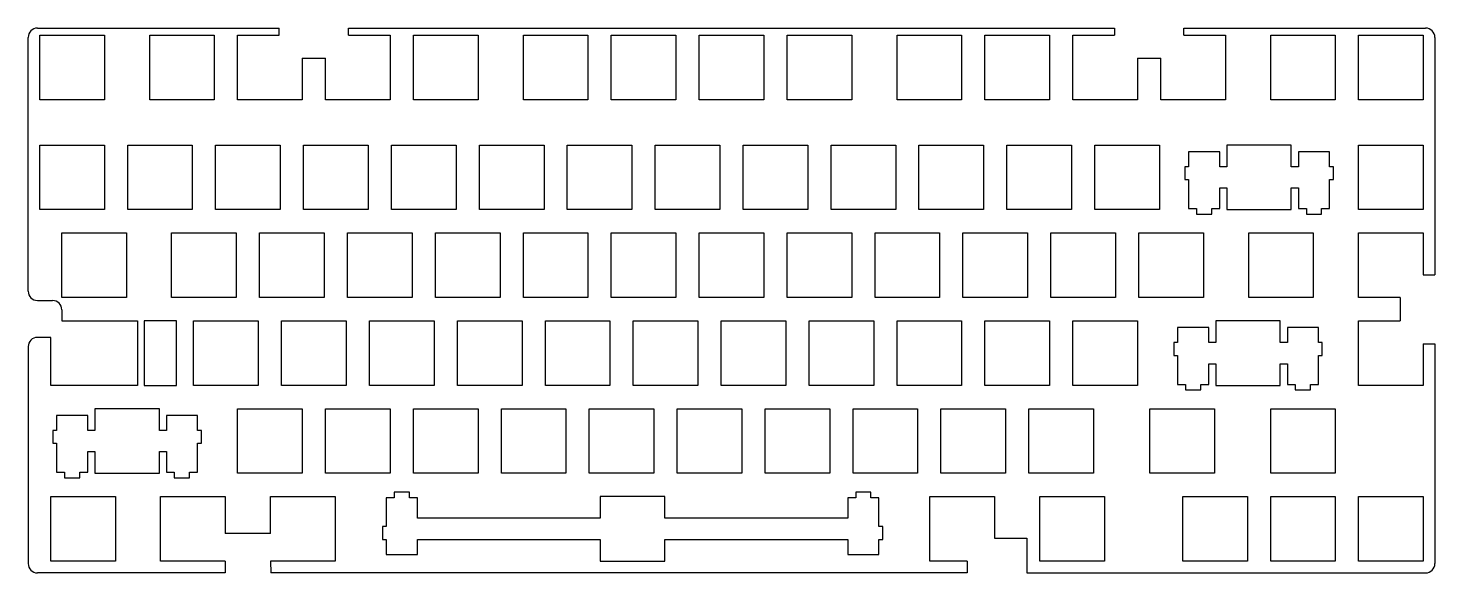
# Model space of a CAD drawing. Header units: millimetres. Extents: x 100 to 801, y 170 to 508.
# Drawn here: x 100 to 404.8, y 281.5 to 399.6 of the extents above; entities that cross this region are included whole.
import ezdxf

# ---------------------------------------------------------------- set-up
doc = ezdxf.new("R2010")
doc.units = ezdxf.units.MM

msp = doc.modelspace()

# ---------------------------------------------------------------- linework, layer by layer
at = {"color": 0}
for p, q in [((101.98, 399.56), (154.36, 399.56)), ((99.98, 342.53), (99.98, 397.56)), ((102.5, 398.03), (116.5, 398.03)), ((102.5, 384.03), (102.5, 398.03)), ((116.5, 398.03), (116.5, 384.03)), ((126.31, 398.03), (140.31, 398.03)), ((126.31, 384.03), (126.31, 398.03)), ((140.31, 398.03), (140.31, 384.03)), ((145.36, 398.03), (154.35, 398.03)), ((145.36, 384.03), (145.36, 398.03)), ((169.41, 398.03), (178.41, 398.03)), ((178.41, 398.03), (178.41, 384.03)), ((183.46, 398.03), (197.46, 398.03)), ((183.46, 384.03), (183.46, 398.03)), ((197.46, 398.03), (197.46, 384.03)), ((207.28, 398.03), (221.27, 398.03)), ((207.28, 384.03), (207.28, 398.03)), ((221.27, 398.03), (221.27, 384.03)), ((226.33, 398.03), (240.32, 398.03)), ((226.33, 384.03), (226.33, 398.03)), ((240.32, 398.03), (240.32, 384.03)), ((245.38, 398.03), (259.37, 398.03)), ((245.38, 384.03), (245.38, 398.03)), ((259.37, 398.03), (259.37, 384.03)), ((264.43, 398.03), (278.42, 398.03)), ((264.43, 384.03), (264.43, 398.03)), ((278.42, 398.03), (278.42, 384.03)), ((288.24, 398.03), (302.24, 398.03)), ((288.24, 384.03), (288.24, 398.03)), ((302.24, 398.03), (302.24, 384.03)), ((307.29, 398.03), (321.29, 398.03)), ((307.29, 384.03), (307.29, 398.03)), ((321.29, 398.03), (321.29, 384.03)), ((326.34, 398.03), (335.34, 398.03)), ((326.34, 384.03), (326.34, 398.03)), ((350.39, 398.03), (359.39, 398.03)), ((359.39, 398.03), (359.39, 384.03)), ((369.2, 398.03), (383.2, 398.03)), ((369.2, 384.03), (369.2, 398.03)), ((383.2, 398.03), (383.2, 384.03)), ((388.25, 398.03), (402.25, 398.03)), ((388.25, 384.03), (388.25, 398.03)), ((402.25, 398.03), (402.25, 384.03)), ((404.78, 397.56), (404.78, 346.12)), ((159.36, 393.03), (159.36, 384.03)), ((164.41, 384.03), (164.41, 393.03)), ((340.34, 393.03), (340.34, 384.03)), ((345.39, 384.03), (345.39, 393.03)), ((116.5, 384.03), (102.5, 384.03)), ((140.31, 384.03), (126.31, 384.03)), ((159.36, 384.03), (145.36, 384.03)), ((178.41, 384.03), (164.41, 384.03)), ((197.46, 384.03), (183.46, 384.03)), ((221.27, 384.03), (207.28, 384.03)), ((240.32, 384.03), (226.33, 384.03)), ((259.37, 384.03), (245.38, 384.03)), ((278.42, 384.03), (264.43, 384.03)), ((302.24, 384.03), (288.24, 384.03)), ((321.29, 384.03), (307.29, 384.03)), ((340.34, 384.03), (326.34, 384.03)), ((359.39, 384.03), (345.39, 384.03)), ((383.2, 384.03), (369.2, 384.03)), ((402.25, 384.03), (388.25, 384.03)), ((102.5, 374.22), (116.5, 374.22)), ((102.5, 360.22), (102.5, 374.22)), ((116.5, 374.22), (116.5, 360.22)), ((121.55, 374.22), (135.55, 374.22)), ((121.55, 360.22), (121.55, 374.22)), ((135.55, 374.22), (135.55, 360.22)), ((140.6, 374.22), (154.6, 374.22)), ((140.6, 360.22), (140.6, 374.22)), ((154.6, 374.22), (154.6, 360.22)), ((159.65, 374.22), (173.65, 374.22)), ((159.65, 360.22), (159.65, 374.22)), ((173.65, 374.22), (173.65, 360.22)), ((178.7, 374.22), (192.7, 374.22)), ((178.7, 360.22), (178.7, 374.22)), ((192.7, 374.22), (192.7, 360.22)), ((197.75, 374.22), (211.75, 374.22)), ((197.75, 360.22), (197.75, 374.22)), ((211.75, 374.22), (211.75, 360.22)), ((216.8, 374.22), (230.8, 374.22)), ((216.8, 360.22), (216.8, 374.22)), ((230.8, 374.22), (230.8, 360.22)), ((235.85, 374.22), (249.85, 374.22)), ((235.85, 360.22), (235.85, 374.22)), ((249.85, 374.22), (249.85, 360.22)), ((254.9, 374.22), (268.9, 374.22)), ((254.9, 360.22), (254.9, 374.22)), ((268.9, 374.22), (268.9, 360.22)), ((273.95, 374.22), (287.95, 374.22)), ((273.95, 360.22), (273.95, 374.22)), ((287.95, 374.22), (287.95, 360.22)), ((293, 374.22), (307, 374.22)), ((293, 360.22), (293, 374.22)), ((307, 374.22), (307, 360.22)), ((312.05, 374.22), (326.05, 374.22)), ((312.05, 360.22), (312.05, 374.22)), ((326.05, 374.22), (326.05, 360.22)), ((331.1, 374.22), (345.1, 374.22)), ((331.1, 360.22), (331.1, 374.22)), ((345.1, 374.22), (345.1, 360.22)), ((358.15, 372.75), (351.4, 372.75)), ((351.4, 372.75), (351.4, 369.52)), ((358.15, 369.52), (358.15, 372.75)), ((359.68, 374.22), (359.68, 369.52)), ((373.67, 374.22), (359.68, 374.22)), ((373.67, 369.52), (373.67, 374.22)), ((381.95, 372.75), (375.2, 372.75)), ((375.2, 372.75), (375.2, 369.52)), ((381.95, 369.52), (381.95, 372.75)), ((388.25, 374.22), (402.25, 374.22)), ((388.25, 360.22), (388.25, 374.22)), ((402.25, 374.22), (402.25, 360.22)), ((351.4, 369.52), (350.57, 369.52)), ((350.57, 369.52), (350.57, 366.72)), ((359.68, 369.52), (358.15, 369.52)), ((375.2, 369.52), (373.67, 369.52)), ((382.78, 369.52), (381.95, 369.52)), ((382.78, 366.72), (382.78, 369.52)), ((350.57, 366.72), (351.4, 366.72)), ((351.4, 366.72), (351.4, 360.45)), ((381.95, 360.45), (381.95, 366.72)), ((381.95, 366.72), (382.78, 366.72)), ((358.15, 360.45), (358.15, 364.92)), ((358.15, 364.92), (359.68, 364.92)), ((359.68, 364.92), (359.68, 360.22)), ((373.67, 360.22), (373.67, 364.92)), ((373.67, 364.92), (375.2, 364.92)), ((375.2, 364.92), (375.2, 360.45)), ((116.5, 360.22), (102.5, 360.22)), ((135.55, 360.22), (121.55, 360.22)), ((154.6, 360.22), (140.6, 360.22)), ((173.65, 360.22), (159.65, 360.22)), ((192.7, 360.22), (178.7, 360.22)), ((211.75, 360.22), (197.75, 360.22)), ((230.8, 360.22), (216.8, 360.22)), ((249.85, 360.22), (235.85, 360.22)), ((268.9, 360.22), (254.9, 360.22)), ((287.95, 360.22), (273.95, 360.22)), ((307, 360.22), (293, 360.22)), ((326.05, 360.22), (312.05, 360.22)), ((345.1, 360.22), (331.1, 360.22)), ((351.4, 360.45), (353.12, 360.45)), ((353.12, 360.45), (353.12, 359.25)), ((356.42, 359.25), (356.42, 360.45)), ((356.42, 360.45), (358.15, 360.45)), ((359.68, 360.22), (373.67, 360.22)), ((375.2, 360.45), (376.93, 360.45)), ((376.93, 360.45), (376.93, 359.25)), ((380.22, 359.25), (380.22, 360.45)), ((380.22, 360.45), (381.95, 360.45)), ((402.25, 360.22), (388.25, 360.22)), ((353.12, 359.25), (356.42, 359.25)), ((376.93, 359.25), (380.22, 359.25)), ((107.26, 355.17), (121.26, 355.17)), ((107.26, 341.17), (107.26, 355.17)), ((121.26, 355.17), (121.26, 341.17)), ((131.07, 355.17), (145.07, 355.17)), ((131.07, 341.17), (131.07, 355.17)), ((145.07, 355.17), (145.07, 341.17)), ((150.12, 355.17), (164.12, 355.17)), ((150.12, 341.17), (150.12, 355.17)), ((164.12, 355.17), (164.12, 341.17)), ((169.17, 355.17), (183.17, 355.17)), ((169.17, 341.17), (169.17, 355.17)), ((183.17, 355.17), (183.17, 341.17)), ((188.22, 355.17), (202.22, 355.17)), ((188.22, 341.17), (188.22, 355.17)), ((202.22, 355.17), (202.22, 341.17)), ((207.28, 355.17), (221.27, 355.17)), ((207.28, 341.17), (207.28, 355.17)), ((221.27, 355.17), (221.27, 341.17)), ((226.33, 355.17), (240.32, 355.17)), ((226.33, 341.17), (226.33, 355.17)), ((240.32, 355.17), (240.32, 341.17)), ((245.38, 355.17), (259.37, 355.17)), ((245.38, 341.17), (245.38, 355.17)), ((259.37, 355.17), (259.37, 341.17)), ((264.43, 355.17), (278.42, 355.17)), ((264.43, 341.17), (264.43, 355.17)), ((278.42, 355.17), (278.42, 341.17)), ((283.48, 355.17), (297.47, 355.17)), ((283.48, 341.17), (283.48, 355.17)), ((297.47, 355.17), (297.47, 341.17)), ((302.53, 355.17), (316.52, 355.17)), ((302.53, 341.17), (302.53, 355.17)), ((316.52, 355.17), (316.52, 341.17)), ((321.58, 355.17), (335.57, 355.17)), ((321.58, 341.17), (321.58, 355.17)), ((335.57, 355.17), (335.57, 341.17)), ((340.63, 355.17), (354.62, 355.17)), ((340.63, 341.17), (340.63, 355.17)), ((354.62, 355.17), (354.62, 341.17)), ((364.44, 355.17), (378.44, 355.17)), ((364.44, 341.17), (364.44, 355.17)), ((378.44, 355.17), (378.44, 341.17)), ((388.25, 355.17), (402.25, 355.17)), ((388.25, 341.17), (388.25, 355.17)), ((402.25, 355.17), (402.25, 346.12)), ((121.26, 341.17), (107.26, 341.17)), ((145.07, 341.17), (131.07, 341.17)), ((164.12, 341.17), (150.12, 341.17)), ((183.17, 341.17), (169.17, 341.17)), ((202.22, 341.17), (188.22, 341.17)), ((221.27, 341.17), (207.28, 341.17)), ((240.32, 341.17), (226.33, 341.17)), ((259.37, 341.17), (245.38, 341.17)), ((278.42, 341.17), (264.43, 341.17)), ((297.47, 341.17), (283.48, 341.17)), ((316.52, 341.17), (302.53, 341.17)), ((335.57, 341.17), (321.58, 341.17)), ((354.62, 341.17), (340.63, 341.17)), ((378.44, 341.17), (364.44, 341.17)), ((397.25, 341.17), (388.25, 341.17)), ((123.64, 336.12), (123.64, 322.12)), ((135.84, 336.12), (149.84, 336.12)), ((135.84, 322.12), (135.84, 336.12)), ((149.84, 336.12), (149.84, 322.12)), ((154.89, 336.12), (168.89, 336.12)), ((154.89, 322.12), (154.89, 336.12)), ((168.89, 336.12), (168.89, 322.12)), ((173.94, 336.12), (187.94, 336.12)), ((173.94, 322.12), (173.94, 336.12)), ((187.94, 336.12), (187.94, 322.12)), ((192.99, 336.12), (206.99, 336.12)), ((192.99, 322.12), (192.99, 336.12)), ((206.99, 336.12), (206.99, 322.12)), ((212.04, 336.12), (226.04, 336.12)), ((212.04, 322.12), (212.04, 336.12)), ((226.04, 336.12), (226.04, 322.12)), ((231.09, 336.12), (245.09, 336.12)), ((231.09, 322.12), (231.09, 336.12)), ((245.09, 336.12), (245.09, 322.12)), ((250.14, 336.12), (264.14, 336.12)), ((250.14, 322.12), (250.14, 336.12)), ((264.14, 336.12), (264.14, 322.12)), ((269.19, 336.12), (283.19, 336.12)), ((269.19, 322.12), (269.19, 336.12)), ((283.19, 336.12), (283.19, 322.12)), ((288.24, 336.12), (302.24, 336.12)), ((288.24, 322.12), (288.24, 336.12)), ((302.24, 336.12), (302.24, 322.12)), ((307.29, 336.12), (321.29, 336.12)), ((307.29, 322.12), (307.29, 336.12)), ((321.29, 336.12), (321.29, 322.12)), ((326.34, 336.12), (340.34, 336.12)), ((326.34, 322.12), (326.34, 336.12)), ((340.34, 336.12), (340.34, 322.12)), ((357.29, 336.12), (357.29, 331.42)), ((371.29, 336.12), (357.29, 336.12)), ((371.29, 331.42), (371.29, 336.12)), ((388.25, 336.12), (397.25, 336.12)), ((388.25, 322.12), (388.25, 336.12)), ((355.77, 334.65), (349.02, 334.65)), ((349.02, 334.65), (349.02, 331.42)), ((355.77, 331.42), (355.77, 334.65)), ((379.57, 334.65), (372.82, 334.65)), ((372.82, 334.65), (372.82, 331.42)), ((379.57, 331.42), (379.57, 334.65)), ((349.02, 331.42), (348.19, 331.42)), ((348.19, 331.42), (348.19, 328.62)), ((357.29, 331.42), (355.77, 331.42)), ((372.82, 331.42), (371.29, 331.42)), ((380.39, 331.42), (379.57, 331.42)), ((380.39, 328.62), (380.39, 331.42)), ((402.25, 331.12), (402.25, 322.12)), ((348.19, 328.62), (349.02, 328.62)), ((349.02, 328.62), (349.02, 322.35)), ((355.77, 322.35), (355.77, 326.82)), ((355.77, 326.82), (357.29, 326.82)), ((357.29, 326.82), (357.29, 322.12)), ((371.29, 322.12), (371.29, 326.82)), ((371.29, 326.82), (372.82, 326.82)), ((372.82, 326.82), (372.82, 322.35)), ((379.57, 322.35), (379.57, 328.62)), ((379.57, 328.62), (380.39, 328.62)), ((123.64, 322.12), (104.88, 322.12)), ((149.84, 322.12), (135.84, 322.12)), ((168.89, 322.12), (154.89, 322.12)), ((187.94, 322.12), (173.94, 322.12)), ((206.99, 322.12), (192.99, 322.12)), ((226.04, 322.12), (212.04, 322.12)), ((245.09, 322.12), (231.09, 322.12)), ((264.14, 322.12), (250.14, 322.12)), ((283.19, 322.12), (269.19, 322.12)), ((302.24, 322.12), (288.24, 322.12)), ((321.29, 322.12), (307.29, 322.12)), ((340.34, 322.12), (326.34, 322.12)), ((349.02, 322.35), (350.74, 322.35)), ((350.74, 322.35), (350.74, 321.15)), ((350.74, 321.15), (354.04, 321.15)), ((354.04, 321.15), (354.04, 322.35)), ((354.04, 322.35), (355.77, 322.35)), ((357.29, 322.12), (371.29, 322.12)), ((372.82, 322.35), (374.54, 322.35)), ((374.54, 322.35), (374.54, 321.15)), ((374.54, 321.15), (377.84, 321.15)), ((377.84, 321.15), (377.84, 322.35)), ((377.84, 322.35), (379.57, 322.35)), ((402.25, 322.12), (388.25, 322.12)), ((114.41, 317.07), (114.41, 312.37)), ((128.41, 317.07), (114.41, 317.07)), ((128.41, 312.37), (128.41, 317.07)), ((145.36, 317.07), (159.36, 317.07)), ((145.36, 303.07), (145.36, 317.07)), ((159.36, 317.07), (159.36, 303.07)), ((164.41, 317.07), (178.41, 317.07)), ((164.41, 303.07), (164.41, 317.07)), ((178.41, 317.07), (178.41, 303.07)), ((183.46, 317.07), (197.46, 317.07)), ((183.46, 303.07), (183.46, 317.07)), ((197.46, 317.07), (197.46, 303.07)), ((202.51, 317.07), (216.51, 317.07)), ((202.51, 303.07), (202.51, 317.07)), ((216.51, 317.07), (216.51, 303.07)), ((221.56, 317.07), (235.56, 317.07)), ((221.56, 303.07), (221.56, 317.07)), ((235.56, 317.07), (235.56, 303.07)), ((240.61, 317.07), (254.61, 317.07)), ((240.61, 303.07), (240.61, 317.07)), ((254.61, 317.07), (254.61, 303.07)), ((259.66, 317.07), (273.66, 317.07)), ((259.66, 303.07), (259.66, 317.07)), ((273.66, 317.07), (273.66, 303.07)), ((278.71, 317.07), (292.71, 317.07)), ((278.71, 303.07), (278.71, 317.07)), ((292.71, 317.07), (292.71, 303.07)), ((297.76, 317.07), (311.76, 317.07)), ((297.76, 303.07), (297.76, 317.07)), ((311.76, 317.07), (311.76, 303.07)), ((316.81, 317.07), (330.81, 317.07)), ((316.81, 303.07), (316.81, 317.07)), ((330.81, 317.07), (330.81, 303.07)), ((343.01, 317.07), (357.01, 317.07)), ((343.01, 303.07), (343.01, 317.07)), ((357.01, 317.07), (357.01, 303.07)), ((369.2, 317.07), (383.2, 317.07)), ((369.2, 303.07), (369.2, 317.07)), ((383.2, 317.07), (383.2, 303.07)), ((112.88, 315.6), (106.13, 315.6)), ((106.13, 315.6), (106.13, 312.37)), ((112.88, 312.37), (112.88, 315.6)), ((136.68, 315.6), (129.93, 315.6)), ((129.93, 315.6), (129.93, 312.37)), ((136.68, 312.37), (136.68, 315.6)), ((106.13, 312.37), (105.31, 312.37)), ((105.31, 312.37), (105.31, 309.57)), ((114.41, 312.37), (112.88, 312.37)), ((129.93, 312.37), (128.41, 312.37)), ((137.51, 312.37), (136.68, 312.37)), ((137.51, 309.57), (137.51, 312.37)), ((105.31, 309.57), (106.13, 309.57)), ((106.13, 309.57), (106.13, 303.3)), ((136.68, 303.3), (136.68, 309.57)), ((136.68, 309.57), (137.51, 309.57)), ((112.88, 303.3), (112.88, 307.77)), ((112.88, 307.77), (114.41, 307.77)), ((114.41, 307.77), (114.41, 303.07)), ((128.41, 303.07), (128.41, 307.77)), ((128.41, 307.77), (129.93, 307.77)), ((129.93, 307.77), (129.93, 303.3)), ((106.13, 303.3), (107.86, 303.3)), ((107.86, 303.3), (107.86, 302.1)), ((107.86, 302.1), (111.16, 302.1)), ((111.16, 302.1), (111.16, 303.3)), ((111.16, 303.3), (112.88, 303.3)), ((114.41, 303.07), (128.41, 303.07)), ((129.93, 303.3), (131.65, 303.3)), ((131.65, 303.3), (131.65, 302.1)), ((131.65, 302.1), (134.96, 302.1)), ((134.96, 302.1), (134.96, 303.3)), ((134.96, 303.3), (136.68, 303.3)), ((159.36, 303.07), (145.36, 303.07)), ((178.41, 303.07), (164.41, 303.07)), ((197.46, 303.07), (183.46, 303.07)), ((216.51, 303.07), (202.51, 303.07)), ((235.56, 303.07), (221.56, 303.07)), ((254.61, 303.07), (240.61, 303.07)), ((273.66, 303.07), (259.66, 303.07)), ((292.71, 303.07), (278.71, 303.07)), ((311.76, 303.07), (297.76, 303.07)), ((330.81, 303.07), (316.81, 303.07)), ((357.01, 303.07), (343.01, 303.07)), ((383.2, 303.07), (369.2, 303.07)), ((182.59, 298.99), (179.29, 298.99)), ((179.29, 298.99), (179.29, 297.79)), ((182.59, 297.79), (182.59, 298.99)), ((282.59, 298.99), (279.29, 298.99)), ((279.29, 298.99), (279.29, 297.79)), ((282.59, 297.79), (282.59, 298.99)), ((104.88, 298.02), (118.88, 298.02)), ((104.88, 284.02), (104.88, 298.02)), ((118.88, 298.02), (118.88, 284.02)), ((128.69, 298.02), (142.69, 298.02)), ((128.69, 284.02), (128.69, 298.02)), ((142.69, 298.02), (142.69, 290.02)), ((152.51, 298.02), (166.51, 298.02)), ((152.51, 290.02), (152.51, 298.02)), ((166.51, 298.02), (166.51, 284.02)), ((179.29, 297.79), (177.57, 297.79)), ((177.57, 297.79), (177.57, 291.52)), ((184.32, 297.79), (182.59, 297.79)), ((184.32, 293.32), (184.32, 297.79)), ((237.94, 298.02), (223.94, 298.02)), ((223.94, 298.02), (223.94, 293.32)), ((237.94, 293.32), (237.94, 298.02)), ((279.29, 297.79), (277.57, 297.79)), ((277.57, 297.79), (277.57, 293.32)), ((284.32, 297.79), (282.59, 297.79)), ((284.32, 291.52), (284.32, 297.79)), ((295.38, 298.02), (309.38, 298.02)), ((295.38, 284.02), (295.38, 298.02)), ((309.38, 298.02), (309.38, 289.02)), ((319.19, 298.02), (333.19, 298.02)), ((319.19, 284.02), (319.19, 298.02)), ((333.19, 298.02), (333.19, 284.02)), ((350.15, 298.02), (364.15, 298.02)), ((350.15, 284.02), (350.15, 298.02)), ((364.15, 298.02), (364.15, 284.02)), ((369.2, 298.02), (383.2, 298.02)), ((369.2, 284.02), (369.2, 298.02)), ((383.2, 298.02), (383.2, 284.02)), ((388.25, 298.02), (402.25, 298.02)), ((388.25, 284.02), (388.25, 298.02)), ((402.25, 298.02), (402.25, 284.02)), ((223.94, 293.32), (184.32, 293.32)), ((277.57, 293.32), (237.94, 293.32)), ((177.57, 291.52), (176.74, 291.52)), ((176.74, 291.52), (176.74, 288.72)), ((285.14, 291.52), (284.32, 291.52)), ((285.14, 288.72), (285.14, 291.52)), ((176.74, 288.72), (177.57, 288.72)), ((177.57, 288.72), (177.57, 285.49)), ((184.32, 285.49), (184.32, 288.72)), ((184.32, 288.72), (223.94, 288.72)), ((223.94, 288.72), (223.94, 284.02)), ((237.94, 284.02), (237.94, 288.72)), ((237.94, 288.72), (277.57, 288.72)), ((277.57, 288.72), (277.57, 285.49)), ((284.32, 285.49), (284.32, 288.72)), ((284.32, 288.72), (285.14, 288.72)), ((118.88, 284.02), (104.88, 284.02)), ((142.69, 284.02), (128.69, 284.02)), ((166.51, 284.02), (152.51, 284.02)), ((177.57, 285.49), (184.32, 285.49)), ((223.94, 284.02), (237.94, 284.02)), ((277.57, 285.49), (284.32, 285.49)), ((303.42, 284.02), (295.38, 284.02)), ((333.19, 284.02), (319.19, 284.02)), ((364.15, 284.02), (350.15, 284.02)), ((383.2, 284.02), (369.2, 284.02)), ((402.25, 284.02), (388.25, 284.02)), ((303.42, 281.49), (152.53, 281.49))]:
    msp.add_line(p, q, dxfattribs=at)
at = {"linetype": 'Continuous'}
for p, q in [((154.35, 398.03), (154.36, 399.56)), ((169.41, 398.03), (169.41, 399.56)), ((169.41, 399.56), (335.34, 399.56)), ((335.34, 399.56), (335.34, 398.03)), ((350.39, 398.03), (350.39, 399.56)), ((350.39, 399.56), (402.78, 399.56)), ((159.36, 393.03), (164.41, 393.03)), ((340.34, 393.03), (345.39, 393.03)), ((402.25, 346.12), (404.78, 346.12)), ((101.98, 340.53), (105.26, 340.53)), ((107.26, 338.53), (107.26, 336.12)), ((397.25, 341.17), (397.25, 336.12)), ((107.26, 336.12), (123.64, 336.12)), ((125.14, 336.12), (125.14, 322.12)), ((132.14, 336.12), (125.14, 336.12)), ((132.14, 322.12), (132.14, 336.12)), ((104.88, 332.53), (101.98, 332.53)), ((104.88, 322.12), (104.88, 332.53)), ((99.98, 330.53), (99.98, 283.49)), ((402.25, 331.12), (404.78, 331.12)), ((404.78, 331.12), (404.78, 283.49)), ((125.14, 322.12), (132.14, 322.12)), ((152.51, 290.02), (142.69, 290.02)), ((309.38, 289.02), (316.38, 289.02)), ((316.38, 289.02), (316.38, 281.49)), ((142.69, 284.02), (142.69, 281.49)), ((152.51, 284.02), (152.53, 281.49)), ((303.42, 284.02), (303.42, 281.49)), ((142.69, 281.49), (101.98, 281.49)), ((316.38, 281.49), (402.78, 281.49))]:
    msp.add_line(p, q, dxfattribs=at)
at = {"color": 0}
for centre, start, end in [((101.98, 397.56), 90, 180), ((402.78, 397.56), 0, 90), ((101.98, 283.49), 180, 270), ((402.78, 283.49), 270, 0)]:
    msp.add_arc(centre, 2, start, end, dxfattribs=at)
at = {"linetype": 'Continuous'}
for centre, start, end in [((101.98, 342.53), 180, 270), ((105.26, 338.53), 0, 90), ((101.98, 330.53), 90, 180)]:
    msp.add_arc(centre, 2, start, end, dxfattribs=at)

doc.saveas('drawing.dxf')
